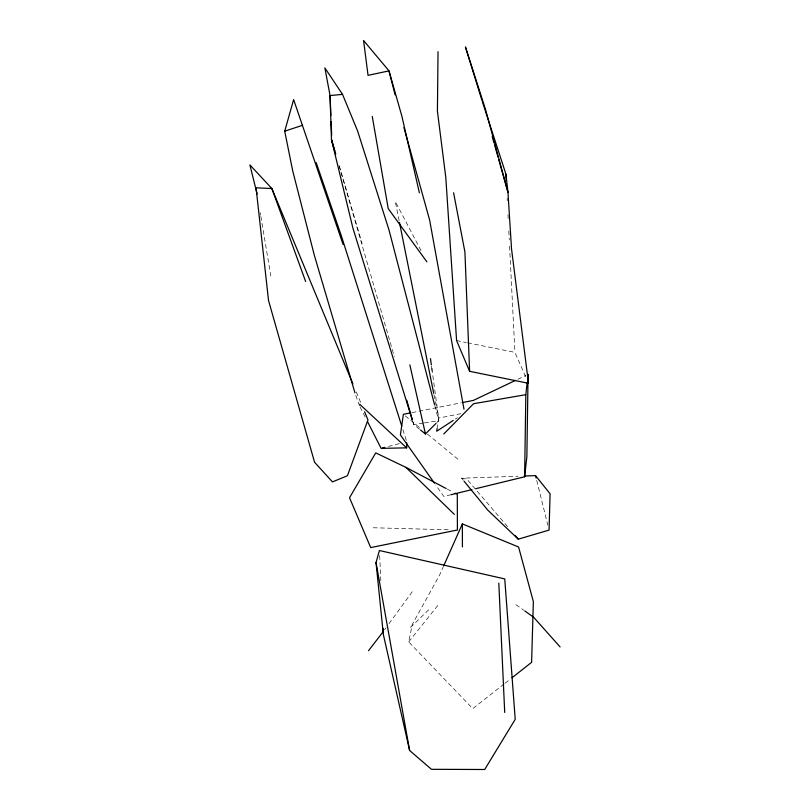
<?xml version="1.0" encoding="UTF-8"?>
<svg xmlns="http://www.w3.org/2000/svg" width="810" height="810" viewBox="0 0 810 810"><rect width="100%" height="100%" fill="white"/><g stroke="black" fill="none" stroke-linecap="round" stroke-linejoin="round"><path stroke-width="0.61" stroke-dasharray="4.05 3.04" d="M437.056 428.844L438.645 418.071L432.175 371.01M504.144 683.944L472.746 708.639L408.706 641.895L412.27 624.469L439.526 575.201L443.08 567.223M384.568 629.785L386.056 627.75M389.023 623.67L412.776 591.027M408.706 641.895L438.736 604.311M436.954 422.486L438.726 420.724L434.899 406.043M410.478 627.416L430.302 608.3M505.116 683.174L510.027 679.317M455.341 419.043L457.407 417.697M517.823 379.293L525.801 375.506M388.435 446.462L399.411 443.596M451.17 494.677L443.829 496.459L435.871 485.18M411.986 412.604L461.133 402.833M460.941 413.677L438.645 418.071L433.694 393.316M423.215 423.083L413.677 424.541L412.189 419.722M424.41 422.901L438.726 420.724M463.239 480.168L461.649 478.224L517.995 476.229M373.288 527.766L449.874 529.811M461.649 478.224L466.854 479.135L508.558 527.766M456.587 340.565L466.317 342.539M467.532 342.782L514.927 352.38L526.48 378.726M447.242 489.078L452.82 492.014M515.94 604.624L523.817 610.244M419.56 429.249L413.677 424.541L412.29 419.681M405.304 415.894L421.635 429.33M427.407 434.079L460.07 460.961M421.018 250.634L395.29 201.508L399.249 221.302M359.518 405.85L355.317 394.065M360.085 406.974L365.766 418.162M356.309 392.03L360.683 402.479M402.894 429.634L406.347 440.478M339.056 165.463L394.308 356.511M339.319 166.192L362.151 243.537M536.726 480.451L547.864 525.255M260.233 212.676L260.648 215.156M260.85 216.402L270.854 276.078M431.497 366.059L431.841 368.53M507.151 198.187L507.283 200.718M507.981 214.62L508.305 220.938M508.812 231.052L509.257 239.902M509.571 246.22L514.927 352.38M379.657 555.549L380.842 580.679"/><path stroke-width="1.21" d="M367.477 421.514L381.115 448.365L406.66 447.859L406.711 442.918M438.028 51.668L437.42 111.213L445.794 177.38L456.587 340.565L469.608 371.314L528.495 383.302L511.515 248.741L507.961 192.243L505.946 174.18L482.335 101.594M475.652 488.714L524.617 476.796L525.822 394.673L527.148 382.755M527.674 377.997L528.079 374.423L526.875 456.546L524.617 476.796M437.056 428.844L436.701 431.244L453.266 420.4M354.962 392.86L314.391 255.484L292.734 171.001L284.715 131.19L293.625 99.61L343.055 244.407M368.509 650.713L383.079 631.83L376.032 562.555L379.424 550.527L504.751 578.927L515.221 719.341L484.704 769.5L431.467 769.318L409.617 750.485L383.393 634.716L383.089 628.428M443.586 566.079L462.358 523.908L518.582 547.013L533.355 601.567L531.603 662.337L511.991 677.778M443.769 433.998L473.556 403.724L525.822 394.673M420.542 430.029L425.442 433.957L436.063 423.367M515.545 380.376L473.415 400.393L462.358 402.59M284.715 131.19L302.505 125.307M464.039 481.14L487.893 510.259L518.258 539.166L549.069 530.094L550.091 493.806L535.521 475.612L524.252 476.007M382.33 448.051L384.77 447.414M451.17 494.677L471.977 489.615M410.751 412.847L403.38 414.305L400.413 434.94L434.423 483.135M342.519 94.375L330.055 95.57L324.871 67.898L342.519 94.375L357.645 131.068L388.992 229.969L434.585 404.828M446.128 488.491L405.911 467.37L375.739 452.881L349.525 497.745L370.697 547.58L457.407 530.003L457.296 494.363L455.058 493.189M524.799 610.942L533.658 617.271L560.085 646.937M359.65 404.21L406.66 447.859M405.911 467.37L454.349 514.36M515.018 535.37L518.258 539.166M426.86 261.802L388.223 208.605L372.266 116.448M527.492 381.014L528.495 383.302M352.897 383.899L271.866 188.527L249.915 164.936L257.104 194.025M364.571 411.774L367.973 419.904L347.409 475.753L332.475 481.899L314.563 462.257L268.525 300.5L256.061 187.809L271.866 188.527L305.633 281.495M316.194 162.658L341.273 235.619L401.75 426.019M481.95 100.399L465.436 46.929L485.484 109.33L507.961 192.243L498.717 159.61M412.189 419.722L352.907 228.096L331.472 139.603L330.055 95.57L330.875 115.405M334.783 151.055L331.472 139.603L333.973 148.068M334.682 150.478L335.755 154.102M406.762 400.241L412.29 419.681M492.217 136.657L493.928 142.692M494.616 145.111L498.039 157.201M403.917 127.545L429.624 220.016L463.988 409.212M395.108 94.871L388.992 70.875L363.568 40.5L368.044 75.36L388.992 70.875L401.871 116.154L419.377 192.851M535.521 475.612L536.129 478.032M409.85 364.895L425.442 433.957M399.502 222.548L433.694 393.316M453.59 192.739L464.92 252.001L469.608 371.314M376.032 562.555L409.617 750.485M430.475 358.627L431.325 364.814M431.841 368.53L432.175 371.01M505.946 174.18L506.26 180.498M498.808 583.159L504.711 712.456M331.128 121.611L331.685 135.24M462.358 523.908L462.419 546.922"/></g></svg>
